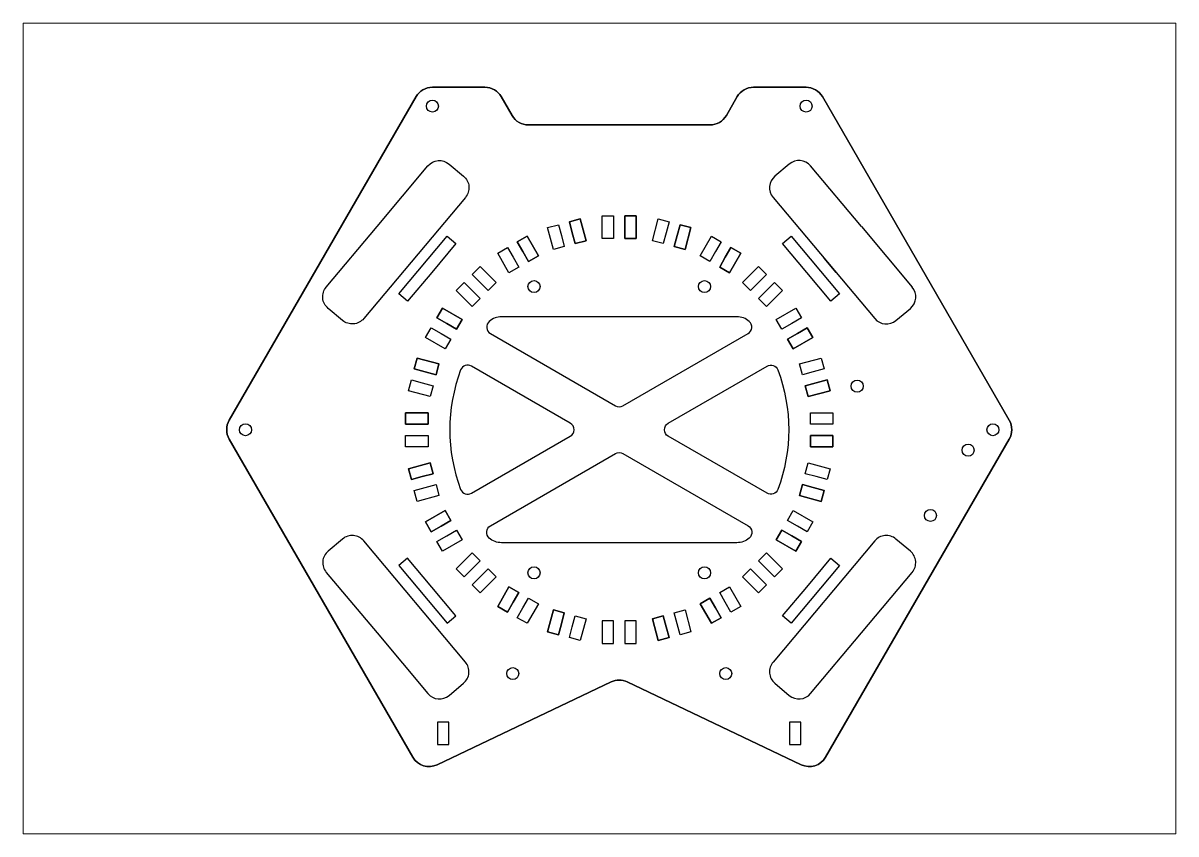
# Paper-space layout 'Layout1' of a CAD drawing. Header units: millimetres. Extents: x -19 to 287, y -9 to 206.
# The model-space entities are those that its viewports show. They can reach past a viewport. Long polylines and large blocks are cut down to what shows.
import ezdxf

# ---------------------------------------------------------------- set-up
doc = ezdxf.new("R2010")
doc.units = ezdxf.units.MM

msp = doc.modelspace()

# ---------------------------------------------------------------- linework, layer by layer
for p, q in [((-35.66, 90.93), (-49.61, 90.93)), ((49.61, 90.93), (35.66, 90.93)), ((-103.56, 2.5), (-53.94, 88.43)), ((-28.44, 83.43), (-31.33, 88.43)), ((28.44, 83.43), (31.33, 88.43)), ((53.94, 88.43), (103.56, 2.5)), ((0, 80.93), (-24.11, 80.93)), ((0, 80.93), (24.11, 80.93)), ((45.16, 70.53), (41.33, 67.32)), ((45.16, 70.53), (41.33, 67.32)), ((64.3, 53.95), (50.8, 70.04)), ((64.3, 53.95), (50.8, 70.04)), ((40.84, 61.68), (67.84, 29.51)), ((40.84, 61.68), (67.84, 29.51)), ((40.84, 61.68), (67.84, 29.51)), ((40.84, 61.68), (67.84, 29.51)), ((40.84, 61.68), (67.84, 29.51)), ((64.3, 53.95), (77.79, 37.86)), ((64.3, 53.95), (77.79, 37.86)), ((54.34, 45.59), (57.55, 41.76)), ((73.47, 29.01), (77.3, 32.23)), ((73.47, 29.01), (77.3, 32.23)), ((-54.81, -86.93), (-103.56, -2.5)), ((103.56, -2.5), (54.79, -86.93)), ((103.56, -2.5), (54.79, -86.93)), ((-2.16, -66.96), (-48.33, -88.95)), ((48.31, -88.95), (2.14, -66.96))]:
    msp.add_line(p, q)
msp.add_lwpolyline([(94.55, -18.09), (103.56, -2.5, 0.267949), (103.56, 2.5), (53.94, 88.43, 0.267949), (49.61, 90.93), (35.66, 90.93, 0.267949), (31.33, 88.43), (28.44, 83.43, -0.267949), (24.11, 80.93), (0, 80.93), (-24.11, 80.93, -0.267949), (-28.44, 83.43), (-31.33, 88.43, 0.267949), (-35.66, 90.93), (-49.61, 90.93, 0.267949), (-53.94, 88.43), (-103.56, 2.5, 0.267949), (-103.56, -2.5), (-54.81, -86.93, 0.391208), (-48.33, -88.95), (-2.16, -66.96, -0.225902), (2.14, -66.96), (48.31, -88.95, 0.391208), (54.79, -86.93), (103.56, -2.5)], format="xyb")
for points in [[(54.79, -86.93, -0.391208), (48.31, -88.95), (2.14, -66.96, 0.225902), (-2.16, -66.96), (-48.33, -88.95, -0.391208), (-54.81, -86.93), (-103.56, -2.5, -0.267949), (-103.56, 2.5), (-53.94, 88.43, -0.267949), (-49.61, 90.93), (-35.66, 90.93, -0.267949), (-31.33, 88.43), (-28.44, 83.43, 0.267949), (-24.11, 80.93), (0, 80.93), (24.11, 80.93, 0.267949), (28.44, 83.43), (31.33, 88.43, -0.267949), (35.66, 90.93), (49.61, 90.93, -0.267949), (53.94, 88.43), (103.56, 2.5, -0.267949), (103.56, -2.5)], [(-40.84, 61.68), (-67.84, 29.51, -0.414214), (-73.47, 29.01), (-77.3, 32.23, -0.414214), (-77.79, 37.86), (-64.3, 53.95), (-50.8, 70.04, -0.414211), (-45.16, 70.53), (-41.33, 67.32, -0.414214)], [(0, 30), (-31.22, 30, 0.18218), (-34.52, 28.76, 0.513381), (-34.2, 25.52), (-1, 6.35, 0.267949), (1, 6.35), (34.2, 25.52, 0.513381), (34.52, 28.76, 0.18218), (31.22, 30)], [(-13, 1.73), (-39.24, 16.88, 0.462959), (-42.11, 15.86, 0.182012), (-42.11, -15.86, 0.462959), (-39.24, -16.88), (-13, -1.73, 0.57735)], [(13, 1.73), (39.24, 16.88, -0.46296), (42.11, 15.86, -0.182011), (42.11, -15.86, -0.46296), (39.24, -16.88), (13, -1.73, -0.57735)], [(0, -30), (-31.22, -30, -0.18218), (-34.52, -28.76, -0.513381), (-34.2, -25.52), (-1, -6.35, -0.267949), (1, -6.35), (34.2, -25.52, -0.513381), (34.52, -28.76, -0.18218), (31.22, -30)], [(-40.84, -61.68), (-67.84, -29.51, 0.414214), (-73.47, -29.01), (-77.3, -32.23, 0.414214), (-77.79, -37.86), (-64.3, -53.95), (-50.8, -70.04, 0.414211), (-45.16, -70.53), (-41.33, -67.32, 0.414214)], [(67.84, -29.51), (40.84, -61.68, 0.414214), (41.33, -67.32), (45.16, -70.53, 0.414211), (50.8, -70.04), (64.3, -53.95), (77.79, -37.86, 0.414214), (77.3, -32.23), (73.47, -29.01, 0.414214)]]:
    msp.add_lwpolyline(points, format="xyb", close=True)
for points in [[(-8.79, 50.19), (-11.69, 49.41), (-12.46, 52.31), (-13.24, 55.2), (-10.34, 55.98)], [(-12.46, 52.31), (-11.69, 49.41), (-8.79, 50.19), (-10.34, 55.98), (-13.24, 55.2)], [(-4.5, 50.75), (-4.5, 56.75), (-1.5, 56.75), (-1.5, 53.75), (-1.5, 50.75)], [(4.5, 50.75), (1.5, 50.75), (1.5, 53.75), (1.5, 56.75), (4.5, 56.75)], [(1.5, 53.75), (1.5, 50.75), (4.5, 50.75), (4.5, 56.75), (1.5, 56.75)], [(8.79, 50.19), (10.34, 55.98), (13.24, 55.2), (12.46, 52.31), (11.69, 49.41)], [(-17.48, 47.86), (-19.03, 53.65), (-16.14, 54.43), (-15.36, 51.53), (-14.58, 48.63)], [(17.48, 47.86), (14.58, 48.63), (15.36, 51.53), (16.14, 54.43), (19.03, 53.65)], [(15.36, 51.53), (14.58, 48.63), (17.48, 47.86), (19.03, 53.65), (16.14, 54.43)], [(-56.21, 34.11), (-58.51, 36.04), (-45.65, 51.36), (-43.35, 49.43), (-49.78, 41.77)], [(-21.48, 46.2), (-24.08, 44.7), (-25.58, 47.3), (-27.08, 49.9), (-24.48, 51.4)], [(-25.58, 47.3), (-24.08, 44.7), (-21.48, 46.2), (-24.48, 51.4), (-27.08, 49.9)], [(21.48, 46.2), (24.48, 51.4), (27.08, 49.9), (25.58, 47.3), (24.08, 44.7)], [(49.78, 41.77), (43.35, 49.43), (45.65, 51.36), (58.51, 36.04), (56.21, 34.11)], [(-29.27, 41.7), (-32.27, 46.9), (-29.67, 48.4), (-28.17, 45.8), (-26.67, 43.2)], [(29.27, 41.7), (26.67, 43.2), (28.17, 45.8), (29.67, 48.4), (32.27, 46.9)], [(28.17, 45.8), (26.67, 43.2), (29.27, 41.7), (32.27, 46.9), (29.67, 48.4)], [(-32.7, 39.07), (-34.83, 36.95), (-36.95, 39.07), (-39.07, 41.19), (-36.95, 43.31)], [(-36.95, 39.07), (-34.83, 36.95), (-32.7, 39.07), (-36.95, 43.31), (-39.07, 41.19)], [(32.7, 39.07), (36.95, 43.31), (39.07, 41.19), (36.95, 39.07), (34.83, 36.95)], [(-39.07, 32.7), (-43.31, 36.95), (-41.19, 39.07), (-39.07, 36.95), (-36.95, 34.83)], [(39.07, 32.7), (36.95, 34.83), (39.07, 36.95), (41.19, 39.07), (43.31, 36.95)], [(39.07, 36.95), (36.95, 34.83), (39.07, 32.7), (43.31, 36.95), (41.19, 39.07)], [(-41.7, 29.27), (-43.2, 26.67), (-45.8, 28.17), (-48.4, 29.67), (-46.9, 32.27)], [(-45.8, 28.17), (-43.2, 26.67), (-41.7, 29.27), (-46.9, 32.27), (-48.4, 29.67)], [(41.7, 29.27), (46.9, 32.27), (48.4, 29.67), (45.8, 28.17), (43.2, 26.67)], [(-46.2, 21.48), (-51.4, 24.48), (-49.9, 27.08), (-47.3, 25.58), (-44.7, 24.08)], [(46.2, 21.48), (44.7, 24.08), (47.3, 25.58), (49.9, 27.08), (51.4, 24.48)], [(47.3, 25.58), (44.7, 24.08), (46.2, 21.48), (51.4, 24.48), (49.9, 27.08)], [(-47.86, 17.48), (-48.63, 14.58), (-51.53, 15.36), (-54.43, 16.14), (-53.65, 19.03)], [(-51.53, 15.36), (-48.63, 14.58), (-47.86, 17.48), (-53.65, 19.03), (-54.43, 16.14)], [(47.86, 17.48), (53.65, 19.03), (54.43, 16.14), (51.53, 15.36), (48.63, 14.58)], [(-50.19, 8.79), (-55.98, 10.34), (-55.2, 13.24), (-52.31, 12.46), (-49.41, 11.69)], [(50.19, 8.79), (49.41, 11.69), (52.31, 12.46), (55.2, 13.24), (55.98, 10.34)], [(52.31, 12.46), (49.41, 11.69), (50.19, 8.79), (55.98, 10.34), (55.2, 13.24)], [(-50.75, 4.5), (-50.75, 1.5), (-53.75, 1.5), (-56.75, 1.5), (-56.75, 4.5)], [(-53.75, 1.5), (-50.75, 1.5), (-50.75, 4.5), (-56.75, 4.5), (-56.75, 1.5)], [(50.75, 4.5), (56.75, 4.5), (56.75, 1.5), (53.75, 1.5), (50.75, 1.5)], [(-50.75, -4.5), (-56.75, -4.5), (-56.75, -1.5), (-53.75, -1.5), (-50.75, -1.5)], [(50.75, -4.5), (50.75, -1.5), (53.75, -1.5), (56.75, -1.5), (56.75, -4.5)], [(53.75, -1.5), (50.75, -1.5), (50.75, -4.5), (56.75, -4.5), (56.75, -1.5)], [(-50.19, -8.79), (-49.41, -11.69), (-52.31, -12.46), (-55.2, -13.24), (-55.98, -10.34)], [(-52.31, -12.46), (-49.41, -11.69), (-50.19, -8.79), (-55.98, -10.34), (-55.2, -13.24)], [(50.19, -8.79), (55.98, -10.34), (55.2, -13.24), (52.31, -12.46), (49.41, -11.69)], [(-47.86, -17.48), (-53.65, -19.03), (-54.43, -16.14), (-51.53, -15.36), (-48.63, -14.58)], [(47.86, -17.48), (48.63, -14.58), (51.53, -15.36), (54.43, -16.14), (53.65, -19.03)], [(51.53, -15.36), (48.63, -14.58), (47.86, -17.48), (53.65, -19.03), (54.43, -16.14)], [(-46.2, -21.48), (-44.7, -24.08), (-47.3, -25.58), (-49.9, -27.08), (-51.4, -24.48)], [(-47.3, -25.58), (-44.7, -24.08), (-46.2, -21.48), (-51.4, -24.48), (-49.9, -27.08)], [(46.2, -21.48), (51.4, -24.48), (49.9, -27.08), (47.3, -25.58), (44.7, -24.08)], [(-41.7, -29.27), (-46.9, -32.27), (-48.4, -29.67), (-45.8, -28.17), (-43.2, -26.67)], [(41.7, -29.27), (43.2, -26.67), (45.8, -28.17), (48.4, -29.67), (46.9, -32.27)], [(45.8, -28.17), (43.2, -26.67), (41.7, -29.27), (46.9, -32.27), (48.4, -29.67)], [(-39.07, -32.7), (-36.95, -34.83), (-39.07, -36.95), (-41.19, -39.07), (-43.31, -36.95)], [(-39.07, -36.95), (-36.95, -34.83), (-39.07, -32.7), (-43.31, -36.95), (-41.19, -39.07)], [(39.07, -32.7), (43.31, -36.95), (41.19, -39.07), (39.07, -36.95), (36.95, -34.83)], [(-58.51, -36.04), (-45.65, -51.36), (-43.35, -49.43), (-49.78, -41.77), (-56.21, -34.11)], [(58.51, -36.04), (45.65, -51.36), (43.35, -49.43), (49.78, -41.77), (56.21, -34.11)], [(-32.7, -39.07), (-36.95, -43.31), (-39.07, -41.19), (-36.95, -39.07), (-34.83, -36.95)], [(32.7, -39.07), (34.83, -36.95), (36.95, -39.07), (39.07, -41.19), (36.95, -43.31)], [(36.95, -39.07), (34.83, -36.95), (32.7, -39.07), (36.95, -43.31), (39.07, -41.19)], [(-29.27, -41.7), (-26.67, -43.2), (-28.17, -45.8), (-29.67, -48.4), (-32.27, -46.9)], [(-28.17, -45.8), (-26.67, -43.2), (-29.27, -41.7), (-32.27, -46.9), (-29.67, -48.4)], [(29.27, -41.7), (32.27, -46.9), (29.67, -48.4), (28.17, -45.8), (26.67, -43.2)], [(-21.48, -46.2), (-24.48, -51.4), (-27.08, -49.9), (-25.58, -47.3), (-24.08, -44.7)], [(21.48, -46.2), (24.08, -44.7), (25.58, -47.3), (27.08, -49.9), (24.48, -51.4)], [(25.58, -47.3), (24.08, -44.7), (21.48, -46.2), (24.48, -51.4), (27.08, -49.9)], [(-17.48, -47.86), (-14.58, -48.63), (-15.36, -51.53), (-16.14, -54.43), (-19.03, -53.65)], [(-15.36, -51.53), (-14.58, -48.63), (-17.48, -47.86), (-19.03, -53.65), (-16.14, -54.43)], [(17.48, -47.86), (19.03, -53.65), (16.14, -54.43), (15.36, -51.53), (14.58, -48.63)], [(-8.79, -50.19), (-10.34, -55.98), (-13.24, -55.2), (-12.46, -52.31), (-11.69, -49.41)], [(-1.5, -56.75), (-1.5, -53.75), (-1.5, -50.75), (-4.5, -50.75), (-4.5, -56.75)], [(1.5, -53.75), (1.5, -56.75), (4.5, -56.75), (4.5, -50.75), (1.5, -50.75)], [(8.79, -50.19), (11.69, -49.41), (12.46, -52.31), (13.24, -55.2), (10.34, -55.98)], [(12.46, -52.31), (11.69, -49.41), (8.79, -50.19), (10.34, -55.98), (13.24, -55.2)], [(-48.23, -83.6), (-45.23, -83.6), (-45.23, -77.6), (-48.23, -77.6)], [(48.23, -83.6), (48.23, -77.6), (45.23, -77.6), (45.23, -83.6)]]:
    msp.add_lwpolyline(points, close=True)
for centre in [(-49.61, 85.93), (49.61, 85.93), (-22.63, 38), (22.63, 38), (63.18, 11.57), (-99.23, 0), (99.23, 0), (92.63, -5.43), (82.63, -22.75), (-22.63, -38), (22.63, -38), (-28.27, -64.75), (28.27, -64.75)]:
    msp.add_circle(centre, 1.6)
for centre, radius, start, end in [((-49.61, 85.93), 5, 90, 150), ((-35.66, 85.93), 5, 30, 90), ((35.66, 85.93), 5, 90, 150), ((49.61, 85.93), 5, 30, 90), ((-24.11, 85.93), 5, 210, 270), ((24.11, 85.93), 5, 270, 330), ((47.73, 67.47), 4, 40.0005, 130), ((47.73, 67.47), 4, 40.0005, 130), ((43.9, 64.25), 4, 130, 220), ((43.9, 64.25), 4, 130, 220), ((74.73, 35.29), 4, 310, 40), ((74.73, 35.29), 4, 310, 40), ((70.9, 32.08), 4, 220, 310), ((70.9, 32.08), 4, 220, 310), ((-99.23, 0), 5, 150, 210), ((99.23, 0), 5, 330, 30), ((-0.01, -71.47), 5, 64.5451, 115.4633), ((-50.48, -84.43), 5, 210, 295.4633), ((50.46, -84.43), 5, 244.5367, 330)]:
    msp.add_arc(centre, radius, start, end)

psp = doc.layouts.get("Layout1")

# ---------------------------------------------------------------- viewports
at = {"layer": '0'}
psp.add_viewport(center=(133.57, 98.24), size=(306.11, 215.2888), view_center_point=(-5.24, 0.33), view_height=215.2888, dxfattribs=at)

doc.saveas('drawing.dxf')
